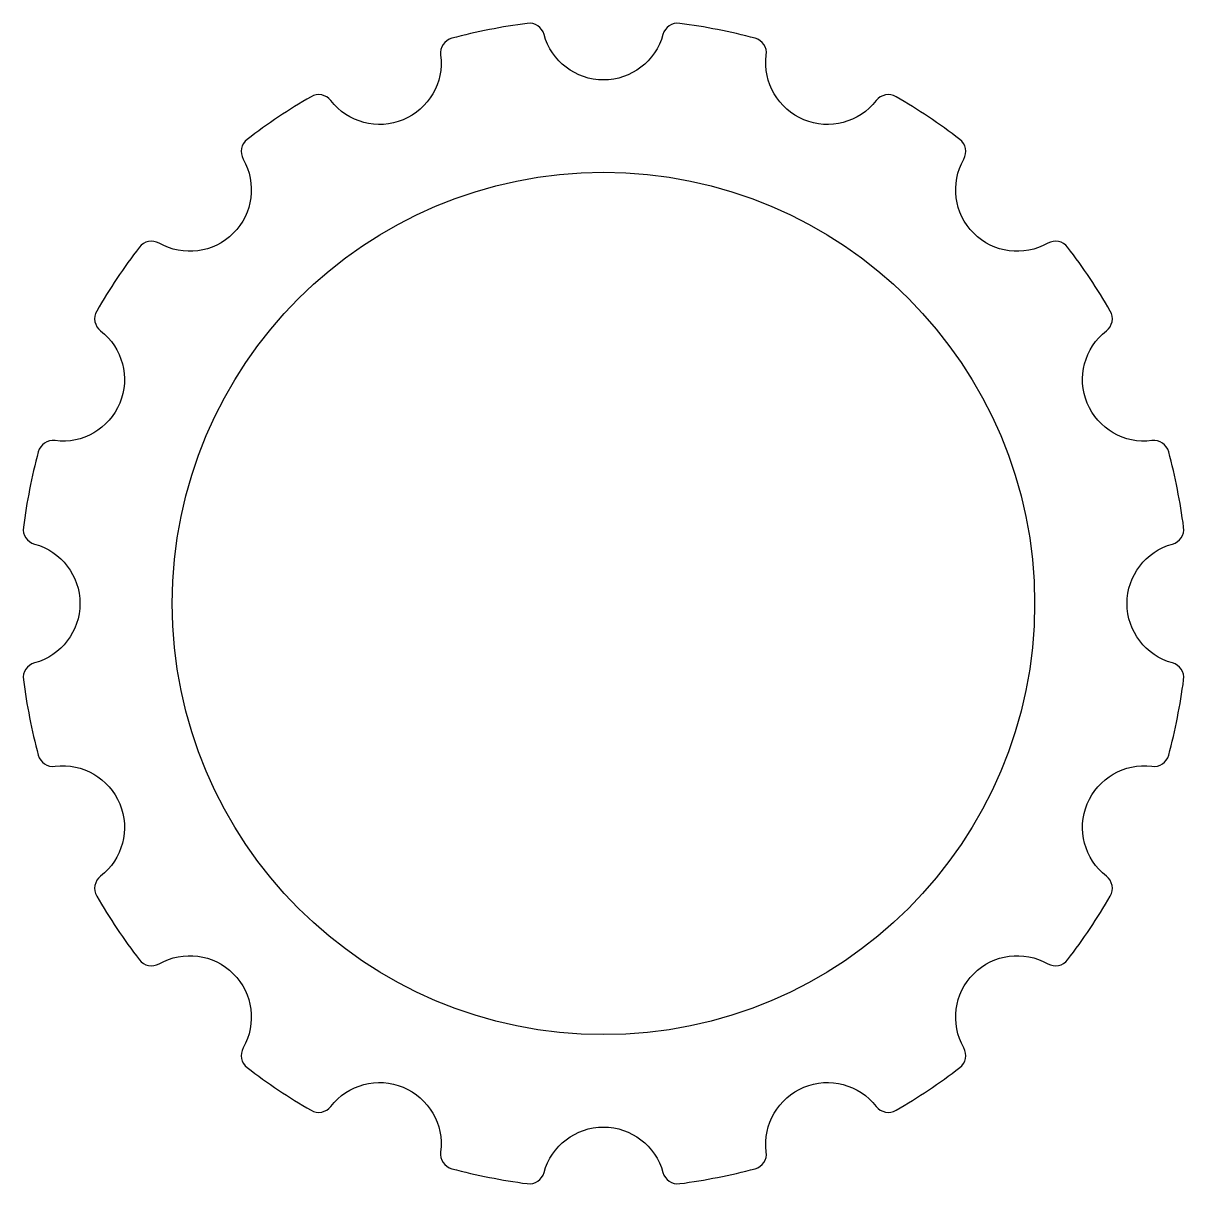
# Model space of a CAD drawing. Extents: x 497 to 534.7, y 664.4 to 702.
import ezdxf

# ---------------------------------------------------------------- set-up
doc = ezdxf.new("R2010")
doc.units = 0
doc.layers.get('0').update_dxf_attribs({"linetype": 'CONTINUOUS'})

msp = doc.modelspace()

# ---------------------------------------------------------------- linework, layer by layer
msp.add_lwpolyline([(530.931, 694.764, 0.375047), (530.287, 694.894, -0.763763), (527.558, 697.623, 0.375047), (527.428, 698.267, 0.032814), (525.357, 699.652, 0.375047), (524.712, 699.525, -0.763763), (521.146, 701.001, 0.375047), (520.78, 701.547, 0.032814), (518.336, 702.033, 0.375047), (517.789, 701.669, -0.763763), (513.93, 701.669, 0.375047), (513.382, 702.033, 0.032814), (510.939, 701.547, 0.375047), (510.572, 701.001, -0.763763), (507.007, 699.525, 0.375047), (506.362, 699.652, 0.032814), (504.291, 698.267, 0.375047), (504.161, 697.623, -0.763763), (501.432, 694.894, 0.375047), (500.788, 694.764, 0.032814), (499.403, 692.693, 0.375047), (499.53, 692.048, -0.763763), (498.054, 688.483, 0.375047), (497.508, 688.116, 0.032814), (497.022, 685.673, 0.375047), (497.386, 685.125, -0.763763), (497.386, 681.266, 0.375047), (497.022, 680.719, 0.032814), (497.508, 678.275, 0.375047), (498.054, 677.909, -0.763763), (499.53, 674.343, 0.375047), (499.403, 673.698, 0.032814), (500.788, 671.627, 0.375047), (501.432, 671.497, -0.763763), (504.161, 668.768, 0.375047), (504.291, 668.124, 0.032814), (506.362, 666.74, 0.375047), (507.007, 666.867, -0.763763), (510.572, 665.39, 0.375047), (510.939, 664.844, 0.032814), (513.382, 664.358, 0.375047), (513.93, 664.722, -0.763763), (517.789, 664.722, 0.375047), (518.336, 664.358, 0.032814), (520.78, 664.844, 0.375047), (521.146, 665.39, -0.763763), (524.712, 666.867, 0.375047), (525.357, 666.74, 0.032814), (527.428, 668.124, 0.375047), (527.558, 668.768, -0.763763), (530.287, 671.497, 0.375047), (530.931, 671.627, 0.032814), (532.315, 673.698, 0.375047), (532.188, 674.343, -0.763763), (533.665, 677.909, 0.375047), (534.211, 678.275, 0.032814), (534.697, 680.719, 0.375047), (534.333, 681.266, -0.763763), (534.333, 685.125, 0.375047), (534.697, 685.673, 0.032814), (534.211, 688.116, 0.375047), (533.665, 688.483, -0.763763), (532.188, 692.048, 0.375047), (532.315, 692.693, 0.032814)], format="xyb", close=True)
msp.add_circle((515.859, 683.196), 14)

doc.saveas('drawing.dxf')
